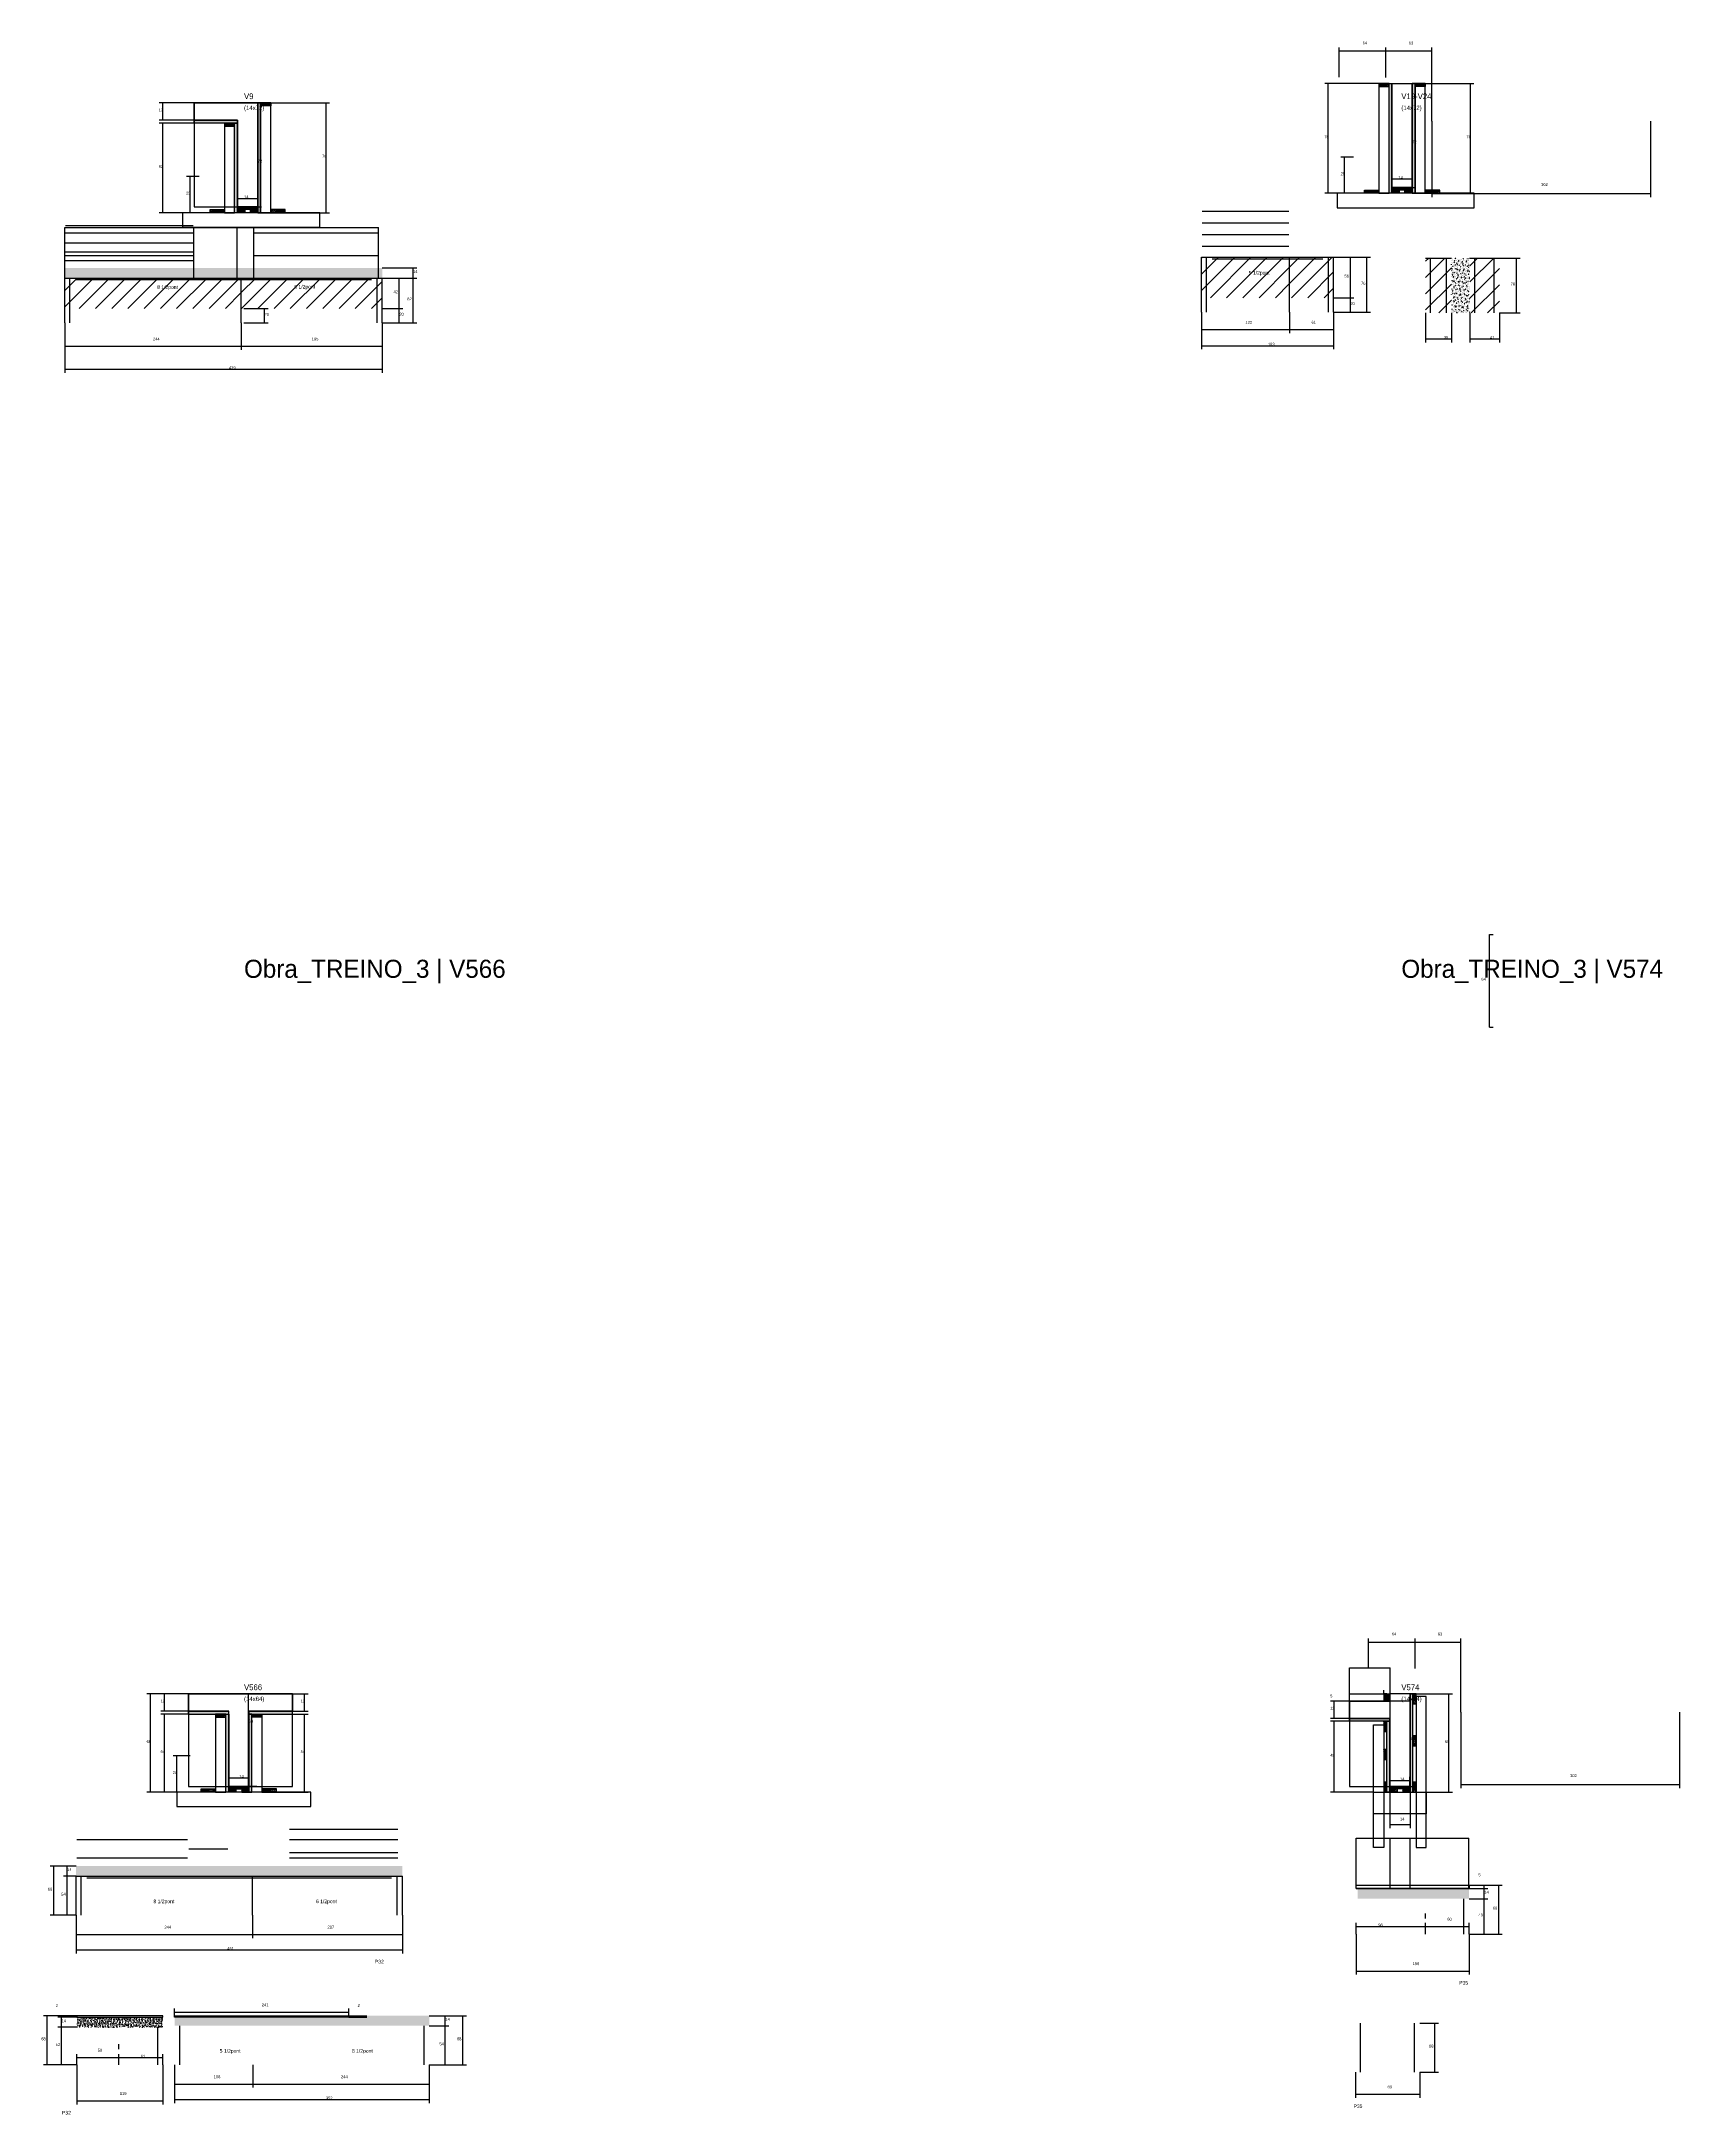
# Model space of a CAD drawing. Header units: metres. Extents: x -2848 to 22762, y -49062 to 1016.
# Drawn here: x 9320 to 11585, y -40182 to -37315 of the extents above; entities that cross this region are included whole.
import ezdxf

# ---------------------------------------------------------------- set-up
doc = ezdxf.new("R2010")
doc.units = ezdxf.units.M
for name, color, linetype in [('CONCRETO', 251, 'Continuous'), ('COTA', 4, 'Continuous'), ('Cota Seção (2x)', 4, 'Continuous'), ('Hachura', 253, 'Continuous'), ('LABEL_ID', 3, 'Continuous'), ('Madeira', 126, 'Continuous'), ('NOMENCLATURA', 7, 'Continuous'), ('Painéis', 200, 'Continuous'), ('SARR_2.2x7', 40, 'Continuous'), ('SARR_3.5x7', 81, 'Continuous'), ('Texto Seção', 7, 'Continuous')]:
    doc.layers.add(name, color=color, linetype=linetype)

msp = doc.modelspace()

# ---------------------------------------------------------------- hatches: boundary and pattern name
at = {"layer": 'COTA'}
h = msp.add_hatch(dxfattribs=at)
h.set_pattern_fill('AR-CONC', scale=0.03)
h.paths.add_polyline_path([(9791.1, -37642.4), (9791.1, -37628.4), (9352.1, -37628.4), (9352.1, -37642.4)])
h = msp.add_hatch(dxfattribs=at)
h.set_pattern_fill('AR-CONC', scale=0.03)
h.paths.add_polyline_path([(11294.6, -37614.7), (11269.3, -37614.7), (11269.3, -37690.7), (11294.6, -37690.7)])
h = msp.add_hatch(dxfattribs=at)
h.set_pattern_fill('AR-CONC', scale=0.03)
h.paths.add_polyline_path([(9818.9, -39852.2), (9818.9, -39838.2), (9818.9, -39838.2), (9529.9, -39838.2), (9529.9, -39838.2), (9367.9, -39838.2), (9367.9, -39838.2), (9367.9, -39852.2), (9367.9, -39852.2), (9818.9, -39852.2)])
h = msp.add_hatch(dxfattribs=at)
h.set_pattern_fill('AR-CONC', scale=0.03)
h.paths.add_polyline_path([(11139.6, -39883.4), (11139.6, -39869.4), (11139.6, -39869.4), (11293.6, -39869.4), (11293.6, -39869.4), (11293.6, -39883.4), (11293.6, -39883.4), (11139.6, -39883.4)])
h = msp.add_hatch(dxfattribs=at)
h.set_pattern_fill('AR-CONC', scale=0.03)
h.paths.add_polyline_path([(9745.1, -40047.1), (9745.1, -40045.1), (9745.1, -40045.1), (9856.1, -40045.1), (9856.1, -40045.1), (9856.1, -40059.1), (9856.1, -40059.1), (9504.1, -40059.1), (9504.1, -40059.1), (9504.1, -40047.1), (9504.1, -40047.1), (9745.1, -40047.1)])
h = msp.add_hatch(dxfattribs=at)
h.set_pattern_fill('AR-CONC', scale=0.03)
h.paths.add_polyline_path([(9368.8, -40061.1), (9368.8, -40047.1), (9368.8, -40047.1), (9487.8, -40047.1), (9487.8, -40047.1), (9487.8, -40061.1), (9487.8, -40061.1), (9368.8, -40061.1)])
at = {"layer": 'Hachura'}
h = msp.add_hatch(dxfattribs=at)
h.set_pattern_fill('ANSI31', scale=0.5)
h.paths.add_polyline_path([(11169, -37373.2), (11169, -37377.6), (11169, -37377.6), (11183, -37377.6), (11183, -37377.6), (11183, -37373.2), (11183, -37373.2), (11169, -37373.2)])
h = msp.add_hatch(color=8, dxfattribs=at)
h.dxf.hatch_style = 1
h.paths.add_polyline_path([(11183, -37373.2), (11187, -37373.2), (11187, -37373.2), (11187, -37525.2), (11187, -37525.2), (11183, -37525.2), (11183, -37525.2), (11183, -37373.2)])
h = msp.add_hatch(color=8, dxfattribs=at)
h.dxf.hatch_style = 1
h.paths.add_polyline_path([(11219, -37373.2), (11215, -37373.2), (11215, -37373.2), (11215, -37525.2), (11215, -37525.2), (11219, -37525.2), (11219, -37525.2), (11219, -37373.2)])
h = msp.add_hatch(dxfattribs=at)
h.set_pattern_fill('ANSI31', scale=0.5)
h.paths.add_polyline_path([(11233, -37373.2), (11233, -37377.6), (11233, -37377.6), (11219, -37377.6), (11219, -37377.6), (11219, -37373.2), (11219, -37373.2), (11233, -37373.2)])
h = msp.add_hatch(color=8, dxfattribs=at)
h.dxf.hatch_style = 1
h.paths.add_polyline_path([(9623, -37400), (9619, -37400), (9619, -37400), (9619, -37552), (9619, -37552), (9623, -37552), (9623, -37552), (9623, -37400)])
h = msp.add_hatch(dxfattribs=at)
h.set_pattern_fill('ANSI31', scale=0.5)
h.paths.add_polyline_path([(9637, -37400), (9637, -37404.4), (9637, -37404.4), (9623, -37404.4), (9623, -37404.4), (9623, -37400), (9623, -37400), (9637, -37400)])
h = msp.add_hatch(color=8, dxfattribs=at)
h.dxf.hatch_style = 1
h.paths.add_polyline_path([(9531, -37428), (9531, -37424), (9531, -37424), (9591, -37424), (9591, -37424), (9591, -37428), (9591, -37428), (9531, -37428)])
h = msp.add_hatch(dxfattribs=at)
h.set_pattern_fill('ANSI31', scale=0.5)
h.paths.add_polyline_path([(9573, -37428), (9573, -37432.4), (9573, -37432.4), (9587, -37432.4), (9587, -37432.4), (9587, -37428), (9587, -37428), (9573, -37428)])
h = msp.add_hatch(color=8, dxfattribs=at)
h.dxf.hatch_style = 1
h.paths.add_polyline_path([(9587, -37428), (9591, -37428), (9591, -37428), (9591, -37552), (9591, -37552), (9587, -37552), (9587, -37552), (9587, -37428)])
h = msp.add_hatch(dxfattribs=at)
h.set_pattern_fill('ANSI31', scale=0.5)
h.paths.add_polyline_path([(11149, -37525.2), (11149, -37520.8), (11149, -37520.8), (11169, -37520.8), (11169, -37520.8), (11169, -37525.2), (11169, -37525.2), (11149, -37525.2)])
h = msp.add_hatch(color=8, dxfattribs=at)
h.dxf.hatch_style = 1
h.paths.add_polyline_path([(11187, -37520.8), (11187, -37517.2), (11187, -37517.2), (11215, -37517.2), (11215, -37517.2), (11215, -37520.8), (11215, -37520.8), (11187, -37520.8)])
h = msp.add_hatch(dxfattribs=at)
h.set_pattern_fill('ANSI31', scale=0.5)
h.paths.add_polyline_path([(11187, -37525.2), (11187, -37520.8), (11187, -37520.8), (11197, -37520.8), (11197, -37520.8), (11197, -37525.2), (11197, -37525.2), (11187, -37525.2)])
h = msp.add_hatch(dxfattribs=at)
h.set_pattern_fill('ANSI31', scale=0.5)
h.paths.add_polyline_path([(11205, -37525.2), (11205, -37520.8), (11205, -37520.8), (11215, -37520.8), (11215, -37520.8), (11215, -37525.2), (11215, -37525.2), (11205, -37525.2)])
h = msp.add_hatch(dxfattribs=at)
h.set_pattern_fill('ANSI31', scale=0.5)
h.paths.add_polyline_path([(11253, -37525.2), (11253, -37520.8), (11253, -37520.8), (11233, -37520.8), (11233, -37520.8), (11233, -37525.2), (11233, -37525.2), (11253, -37525.2)])
h = msp.add_hatch(dxfattribs=at)
h.set_pattern_fill('ANSI31', scale=0.5)
h.paths.add_polyline_path([(9553, -37552), (9553, -37547.6), (9553, -37547.6), (9573, -37547.6), (9573, -37547.6), (9573, -37552), (9573, -37552), (9553, -37552)])
h = msp.add_hatch(color=8, dxfattribs=at)
h.dxf.hatch_style = 1
h.paths.add_polyline_path([(9591, -37547.6), (9591, -37544), (9591, -37544), (9619, -37544), (9619, -37544), (9619, -37547.6), (9619, -37547.6), (9591, -37547.6)])
h = msp.add_hatch(dxfattribs=at)
h.set_pattern_fill('ANSI31', scale=0.5)
h.paths.add_polyline_path([(9591, -37552), (9591, -37547.6), (9591, -37547.6), (9601, -37547.6), (9601, -37547.6), (9601, -37552), (9601, -37552), (9591, -37552)])
h = msp.add_hatch(dxfattribs=at)
h.set_pattern_fill('ANSI31', scale=0.5)
h.paths.add_polyline_path([(9609, -37552), (9609, -37547.6), (9609, -37547.6), (9619, -37547.6), (9619, -37547.6), (9619, -37552), (9619, -37552), (9609, -37552)])
h = msp.add_hatch(dxfattribs=at)
h.set_pattern_fill('ANSI31', scale=0.5)
h.paths.add_polyline_path([(9657, -37552), (9657, -37547.6), (9657, -37547.6), (9637, -37547.6), (9637, -37547.6), (9637, -37552), (9637, -37552), (9657, -37552)])
h = msp.add_hatch(dxfattribs=at)
h.set_pattern_fill('ANSI31', scale=5)
h.paths.add_polyline_path([(10923.5, -37669.6), (11045.5, -37669.6), (11045.5, -37613.6), (10923.5, -37613.6)])
h = msp.add_hatch(dxfattribs=at)
h.set_pattern_fill('ANSI31', scale=5)
h.paths.add_polyline_path([(11045.5, -37669.6), (11106.4, -37669.6), (11106.4, -37613.6), (11045.5, -37613.6)])
h = msp.add_hatch(dxfattribs=at)
h.set_pattern_fill('ANSI31', scale=5)
h.paths.add_polyline_path([(11269.3, -37614.7), (11233.4, -37614.7), (11233.4, -37690.7), (11269.3, -37690.7)])
h = msp.add_hatch(dxfattribs=at)
h.set_pattern_fill('ANSI31', scale=5)
h.paths.add_polyline_path([(11335.5, -37614.7), (11294.6, -37614.7), (11294.6, -37690.7), (11335.5, -37690.7)])
h = msp.add_hatch(dxfattribs=at)
h.set_pattern_fill('ANSI31', scale=5)
h.paths.add_polyline_path([(9596.1, -37684.4), (9596.1, -37642.4), (9352.1, -37642.4), (9352.1, -37684.4)])
h = msp.add_hatch(dxfattribs=at)
h.set_pattern_fill('ANSI31', scale=5)
h.paths.add_polyline_path([(9791.1, -37684.4), (9791.1, -37642.4), (9596.1, -37642.4), (9596.1, -37684.4)])
h = msp.add_hatch(dxfattribs=at)
h.set_pattern_fill('ANSI31', scale=0.5)
h.paths.add_polyline_path([(11180, -39600), (11175.6, -39600), (11175.6, -39600), (11175.6, -39610), (11175.6, -39610), (11180, -39610), (11180, -39610), (11180, -39600)])
h = msp.add_hatch(color=8, dxfattribs=at)
h.dxf.hatch_style = 1
h.paths.add_polyline_path([(11180, -39610), (11184, -39610), (11184, -39610), (11184, -39600), (11184, -39600), (11180, -39600), (11180, -39600), (11180, -39610)])
h = msp.add_hatch(color=8, dxfattribs=at)
h.dxf.hatch_style = 1
h.paths.add_polyline_path([(11216, -39600), (11212, -39600), (11212, -39600), (11212, -39736), (11212, -39736), (11216, -39736), (11216, -39736), (11216, -39600)])
h = msp.add_hatch(dxfattribs=at)
h.set_pattern_fill('ANSI31', scale=0.5)
h.paths.add_polyline_path([(11220.4, -39600), (11216, -39600), (11216, -39600), (11216, -39614), (11216, -39614), (11220.4, -39614), (11220.4, -39614), (11220.4, -39600)])
h = msp.add_hatch(color=8, dxfattribs=at)
h.dxf.hatch_style = 1
h.paths.add_polyline_path([(9578.8, -39628), (9578.8, -39624), (9578.8, -39624), (9523.2, -39624), (9523.2, -39624), (9523.2, -39628), (9523.2, -39628), (9578.8, -39628)])
h = msp.add_hatch(dxfattribs=at)
h.set_pattern_fill('ANSI31', scale=0.5)
h.paths.add_polyline_path([(9574.8, -39632.4), (9574.8, -39628), (9574.8, -39628), (9560.8, -39628), (9560.8, -39628), (9560.8, -39632.4), (9560.8, -39632.4), (9574.8, -39632.4)])
h = msp.add_hatch(color=8, dxfattribs=at)
h.dxf.hatch_style = 1
h.paths.add_polyline_path([(9578.8, -39628), (9574.8, -39628), (9574.8, -39628), (9574.8, -39736), (9574.8, -39736), (9578.8, -39736), (9578.8, -39736), (9578.8, -39628)])
h = msp.add_hatch(color=8, dxfattribs=at)
h.dxf.hatch_style = 1
h.paths.add_polyline_path([(9666.8, -39628), (9666.8, -39624), (9666.8, -39624), (9606.8, -39624), (9606.8, -39624), (9606.8, -39628), (9606.8, -39628), (9666.8, -39628)])
h = msp.add_hatch(color=8, dxfattribs=at)
h.dxf.hatch_style = 1
h.paths.add_polyline_path([(9610.8, -39628), (9606.8, -39628), (9606.8, -39628), (9606.8, -39736), (9606.8, -39736), (9610.8, -39736), (9610.8, -39736), (9610.8, -39628)])
h = msp.add_hatch(dxfattribs=at)
h.set_pattern_fill('ANSI31', scale=0.5)
h.paths.add_polyline_path([(9610.8, -39632.4), (9610.8, -39628), (9610.8, -39628), (9624.8, -39628), (9624.8, -39628), (9624.8, -39632.4), (9624.8, -39632.4), (9610.8, -39632.4)])
h = msp.add_hatch(color=8, dxfattribs=at)
h.dxf.hatch_style = 1
h.paths.add_polyline_path([(11128.4, -39638), (11128.4, -39634), (11128.4, -39634), (11184, -39634), (11184, -39634), (11184, -39638), (11184, -39638), (11128.4, -39638)])
h = msp.add_hatch(dxfattribs=at)
h.set_pattern_fill('ANSI31', scale=0.5)
h.paths.add_polyline_path([(11180, -39638), (11175.6, -39638), (11175.6, -39638), (11175.6, -39652), (11175.6, -39652), (11180, -39652), (11180, -39652), (11180, -39638)])
h = msp.add_hatch(color=8, dxfattribs=at)
h.dxf.hatch_style = 1
h.paths.add_polyline_path([(11180, -39638), (11184, -39638), (11184, -39638), (11184, -39736), (11184, -39736), (11180, -39736), (11180, -39736), (11180, -39638)])
h = msp.add_hatch(dxfattribs=at)
h.set_pattern_fill('ANSI31', scale=0.5)
h.paths.add_polyline_path([(11220.4, -39658), (11216, -39658), (11216, -39658), (11216, -39672), (11216, -39672), (11220.4, -39672), (11220.4, -39672), (11220.4, -39658)])
h = msp.add_hatch(dxfattribs=at)
h.set_pattern_fill('ANSI31', scale=0.5)
h.paths.add_polyline_path([(11180, -39677), (11175.6, -39677), (11175.6, -39677), (11175.6, -39691), (11175.6, -39691), (11180, -39691), (11180, -39691), (11180, -39677)])
h = msp.add_hatch(color=8, dxfattribs=at)
h.dxf.hatch_style = 1
h.paths.add_polyline_path([(9606.8, -39731.6), (9606.8, -39728), (9606.8, -39728), (9578.8, -39728), (9578.8, -39728), (9578.8, -39731.6), (9578.8, -39731.6), (9606.8, -39731.6)])
h = msp.add_hatch(dxfattribs=at)
h.set_pattern_fill('ANSI31', scale=0.5)
h.paths.add_polyline_path([(11180, -39722), (11175.6, -39722), (11175.6, -39722), (11175.6, -39736), (11175.6, -39736), (11180, -39736), (11180, -39736), (11180, -39722)])
h = msp.add_hatch(color=8, dxfattribs=at)
h.dxf.hatch_style = 1
h.paths.add_polyline_path([(11184, -39731.6), (11184, -39728), (11184, -39728), (11212, -39728), (11212, -39728), (11212, -39731.6), (11212, -39731.6), (11184, -39731.6)])
h = msp.add_hatch(dxfattribs=at)
h.set_pattern_fill('ANSI31', scale=0.5)
h.paths.add_polyline_path([(11220.4, -39722), (11216, -39722), (11216, -39722), (11216, -39736), (11216, -39736), (11220.4, -39736), (11220.4, -39736), (11220.4, -39722)])
h = msp.add_hatch(dxfattribs=at)
h.set_pattern_fill('ANSI31', scale=0.5)
h.paths.add_polyline_path([(9540.8, -39736), (9540.8, -39731.6), (9540.8, -39731.6), (9560.8, -39731.6), (9560.8, -39731.6), (9560.8, -39736), (9560.8, -39736), (9540.8, -39736)])
h = msp.add_hatch(dxfattribs=at)
h.set_pattern_fill('ANSI31', scale=0.5)
h.paths.add_polyline_path([(9578.8, -39736), (9578.8, -39731.6), (9578.8, -39731.6), (9588.8, -39731.6), (9588.8, -39731.6), (9588.8, -39736), (9588.8, -39736), (9578.8, -39736)])
h = msp.add_hatch(dxfattribs=at)
h.set_pattern_fill('ANSI31', scale=0.5)
h.paths.add_polyline_path([(9606.8, -39736), (9606.8, -39731.6), (9606.8, -39731.6), (9596.8, -39731.6), (9596.8, -39731.6), (9596.8, -39736), (9596.8, -39736), (9606.8, -39736)])
h = msp.add_hatch(dxfattribs=at)
h.set_pattern_fill('ANSI31', scale=0.5)
h.paths.add_polyline_path([(9644.8, -39736), (9644.8, -39731.6), (9644.8, -39731.6), (9624.8, -39731.6), (9624.8, -39731.6), (9624.8, -39736), (9624.8, -39736), (9644.8, -39736)])
h = msp.add_hatch(dxfattribs=at)
h.set_pattern_fill('ANSI31', scale=0.5)
h.paths.add_polyline_path([(11184, -39736), (11184, -39731.6), (11184, -39731.6), (11194, -39731.6), (11194, -39731.6), (11194, -39736), (11194, -39736), (11184, -39736)])
h = msp.add_hatch(dxfattribs=at)
h.set_pattern_fill('ANSI31', scale=0.5)
h.paths.add_polyline_path([(11212, -39736), (11212, -39731.6), (11212, -39731.6), (11202, -39731.6), (11202, -39731.6), (11202, -39736), (11202, -39736), (11212, -39736)])

# ---------------------------------------------------------------- linework, layer by layer
at = {"layer": 'CONCRETO'}
for points in [[(11215, -37397.2), (11215, -37379.2), (11215, -37517.2), (11187, -37517.2), (11187, -37397.2), (11187, -37397.2), (11187, -37373.2), (11215, -37373.2), (11215, -37376.2), (11215, -37400.2)], [(9619, -37424), (9619, -37406), (9619, -37544), (9591, -37544), (9591, -37424), (9531, -37424), (9531, -37400), (9619, -37400), (9619, -37403), (9619, -37427)], [(9531, -37544), (9619, -37544), (9619, -37400), (9531, -37400)], [(9523.2, -39624), (9523.2, -39600), (9666.8, -39600), (9666.8, -39624), (9606.8, -39624), (9606.8, -39728), (9578.8, -39728), (9578.8, -39624)], [(9523.2, -39728), (9666.8, -39728), (9666.8, -39600), (9523.2, -39600)], [(11128.4, -39728), (11212, -39728), (11212, -39610), (11128.4, -39610)], [(11184, -39728), (11216, -39728), (11216, -39600), (11184, -39600)]]:
    msp.add_lwpolyline(points, close=True, dxfattribs=at)
for points in [[(11212, -39624), (11212, -39624), (11212, -39656), (11212, -39656), (11212, -39728), (11184, -39728), (11184, -39634), (11128.4, -39634), (11128.4, -39610), (11184, -39610)], [(11184, -39634), (11184, -39636), (11184, -39636), (11184, -39728), (11212, -39728), (11212, -39600), (11216, -39600), (11216, -39600), (11184, -39600), (11184, -39610)]]:
    msp.add_lwpolyline(points, dxfattribs=at)
at = {"layer": 'COTA'}
for p, q in [((11114.2, -37364.8), (11114.2, -37323.4)), ((11114.2, -37328.4), (11178.7, -37328.4)), ((11178.7, -37365.2), (11178.7, -37323.4)), ((11178.7, -37365.2), (11178.7, -37323.4)), ((11178.7, -37328.4), (11242, -37328.4)), ((11242, -37425.6), (11242, -37323.4)), ((11169, -37373.2), (11094, -37373.2)), ((11099, -37525.2), (11099, -37373.2)), ((11233, -37373.2), (11300.4, -37373.2)), ((11295.4, -37525.2), (11295.4, -37373.2)), ((9531, -37400), (9482.6, -37400)), ((9487.6, -37424), (9487.6, -37400)), ((9637, -37400), (9718.4, -37400)), ((9713.4, -37552), (9713.4, -37400)), ((9531, -37424), (9482.6, -37424)), ((9531, -37428), (9482.6, -37428)), ((9487.6, -37552), (9487.6, -37428)), ((11242, -37425.6), (11242, -37530.5)), ((11544.4, -37425.6), (11544.4, -37530.5)), ((11134, -37475.2), (11116.5, -37475.2)), ((11121.5, -37525.2), (11121.5, -37475.2)), ((9538, -37502), (9520.5, -37502)), ((9525.5, -37552), (9525.5, -37502)), ((11149, -37525.2), (11094, -37525.2)), ((11134, -37525.2), (11116.5, -37525.2)), ((11242, -37525.5), (11544.4, -37525.5)), ((11253, -37525.2), (11300.4, -37525.2)), ((9553, -37552), (9482.6, -37552)), ((9538, -37552), (9520.5, -37552)), ((9657, -37552), (9718.4, -37552)), ((9791.1, -37628.4), (9838.7, -37628.4)), ((9833.7, -37642.4), (9833.7, -37628.4)), ((11106.4, -37613.6), (11134.5, -37613.6)), ((11106.5, -37613.6), (11157.3, -37613.6)), ((11129.5, -37669.6), (11129.5, -37613.6)), ((11152.3, -37689.6), (11152.3, -37613.6)), ((11335.5, -37614.7), (11364.2, -37614.7)), ((11359.2, -37690.7), (11359.2, -37614.7)), ((9791.1, -37642.4), (9819.7, -37642.4)), ((9791.1, -37642.4), (9838.7, -37642.4)), ((9791.1, -37642.4), (9838.7, -37642.4)), ((9814.7, -37684.4), (9814.7, -37642.4)), ((9833.7, -37704.4), (9833.7, -37642.4)), ((9599.6, -37684.4), (9633.3, -37684.4)), ((9628.3, -37704.4), (9628.3, -37684.4)), ((9791.1, -37684.4), (9819.7, -37684.4)), ((9791.1, -37684.4), (9819.7, -37684.4)), ((9814.7, -37704.4), (9814.7, -37684.4)), ((10923.5, -37689.6), (10923.5, -37718.6)), ((10923.5, -37689.6), (10923.5, -37740.9)), ((11045.4, -37689.6), (11045.4, -37718.6)), ((11045.5, -37689.6), (11045.5, -37718.6)), ((11106.4, -37669.6), (11134.5, -37669.6)), ((11106.4, -37669.6), (11134.5, -37669.6)), ((11106.4, -37689.6), (11106.4, -37718.6)), ((11106.4, -37689.6), (11106.4, -37740.9)), ((11106.4, -37689.6), (11157.3, -37689.6)), ((11106.4, -37689.6), (11134.5, -37689.6)), ((11129.5, -37689.6), (11129.5, -37669.6)), ((11233.4, -37690.7), (11233.4, -37731.5)), ((11269.3, -37690.7), (11269.3, -37731.5)), ((11294.6, -37690.7), (11294.6, -37731.5)), ((11335.5, -37690.7), (11335.5, -37731.5)), ((11335.5, -37690.7), (11364.2, -37690.7)), ((9352.1, -37704.4), (9352.1, -37773.5)), ((9352.1, -37704.4), (9352.1, -37741.7)), ((9596.1, -37704.4), (9596.1, -37741.7)), ((9596.1, -37704.4), (9596.1, -37741.7)), ((9599.6, -37704.4), (9633.3, -37704.4)), ((9791.1, -37704.4), (9791.1, -37773.5)), ((9791.1, -37704.4), (9791.1, -37741.7)), ((9791.1, -37704.4), (9819.7, -37704.4)), ((9791.1, -37704.4), (9838.7, -37704.4)), ((10923.5, -37713.6), (11045.5, -37713.6)), ((11045.4, -37713.6), (11106.4, -37713.6)), ((9352.1, -37736.7), (9596.1, -37736.7)), ((9596.1, -37736.7), (9791.1, -37736.7)), ((10923.5, -37735.9), (11106.4, -37735.9)), ((11233.4, -37726.5), (11269.3, -37726.5)), ((11294.6, -37726.5), (11335.5, -37726.5)), ((9352.1, -37768.5), (9791.1, -37768.5)), ((11154.4, -39564.8), (11154.4, -39523.4)), ((11154.4, -39528.4), (11218.9, -39528.4)), ((11218.9, -39565.2), (11218.9, -39523.4)), ((11218.9, -39565.2), (11218.9, -39523.4)), ((11218.9, -39528.4), (11282.2, -39528.4)), ((11282.2, -39625.6), (11282.2, -39523.4)), ((9523.2, -39600), (9465.8, -39600)), ((9470.8, -39736), (9470.8, -39600)), ((9523.2, -39600), (9485.1, -39600)), ((9490.1, -39624), (9490.1, -39600)), ((9666.8, -39600), (9688.7, -39600)), ((9683.7, -39624), (9683.7, -39600)), ((11128.4, -39610), (11102.1, -39610)), ((11107.1, -39634), (11107.1, -39610)), ((11128.4, -39610), (11128.4, -39595)), ((11128.4, -39600), (11175.6, -39600)), ((11175.6, -39600), (11175.6, -39595)), ((11220.4, -39600), (11270.7, -39600)), ((11265.7, -39736), (11265.7, -39600)), ((9523.2, -39624), (9485.1, -39624)), ((9523.2, -39628), (9485.1, -39628)), ((9490.1, -39736), (9490.1, -39628)), ((9666.8, -39624), (9688.7, -39624)), ((9666.8, -39628), (9688.7, -39628)), ((9683.7, -39736), (9683.7, -39628)), ((11128.4, -39634), (11102.1, -39634)), ((11166, -39638), (11102.1, -39638)), ((11107.1, -39736), (11107.1, -39638)), ((11282.2, -39625.6), (11282.2, -39730.5)), ((11584.6, -39625.6), (11584.6, -39730.5)), ((9525.5, -39686), (9501.9, -39686)), ((9506.9, -39736), (9506.9, -39686)), ((11282.2, -39725.5), (11584.6, -39725.5)), ((9545.2, -39736), (9465.8, -39736)), ((9545.2, -39736), (9485.1, -39736)), ((9525.5, -39736), (9501.9, -39736)), ((9640.4, -39736), (9688.7, -39736)), ((11161.6, -39736), (11102.1, -39736)), ((11184, -39736), (11184, -39785.7)), ((11212, -39736), (11212, -39785.7)), ((11234.4, -39736), (11270.7, -39736)), ((11184, -39780.7), (11212, -39780.7)), ((9367.9, -39838.2), (9331.9, -39838.2)), ((9336.9, -39906.2), (9336.9, -39838.2)), ((9367.9, -39838.2), (9350.4, -39838.2)), ((9355.4, -39852.2), (9355.4, -39838.2)), ((9367.9, -39852.2), (9350.4, -39852.2)), ((9367.9, -39852.2), (9350.4, -39852.2)), ((9355.4, -39906.2), (9355.4, -39852.2)), ((11293.6, -39864.4), (11339.6, -39864.4)), ((11293.6, -39864.4), (11319.7, -39864.4)), ((11293.6, -39869.4), (11319.7, -39869.4)), ((11293.6, -39869.4), (11319.7, -39869.4)), ((11314.7, -39869.4), (11314.7, -39864.4)), ((11314.7, -39883.4), (11314.7, -39869.4)), ((11334.6, -39932.4), (11334.6, -39864.4)), ((11293.6, -39883.4), (11319.7, -39883.4)), ((11293.6, -39883.4), (11319.7, -39883.4)), ((11314.7, -39932.4), (11314.7, -39883.4)), ((9367.9, -39906.2), (9331.9, -39906.2)), ((9367.9, -39906.2), (9350.4, -39906.2)), ((9367.9, -39906.2), (9367.9, -39959.2)), ((9367.9, -39906.2), (9367.9, -39937.7)), ((9611.9, -39906.2), (9611.9, -39937.7)), ((9611.9, -39906.2), (9611.9, -39937.7)), ((9818.9, -39906.2), (9818.9, -39959.2)), ((9818.9, -39906.2), (9818.9, -39937.7)), ((11137.6, -39932.4), (11137.6, -39916.8)), ((11137.6, -39921.8), (11233.6, -39921.8)), ((11233.6, -39932.4), (11233.6, -39916.8)), ((11233.6, -39932.4), (11233.6, -39916.8)), ((11233.6, -39921.8), (11293.6, -39921.8)), ((11293.6, -39932.4), (11293.6, -39916.8)), ((9367.9, -39932.7), (9611.9, -39932.7)), ((9367.9, -39954.2), (9818.9, -39954.2)), ((9611.9, -39932.7), (9818.9, -39932.7)), ((11137.6, -39932.4), (11137.6, -39988.3)), ((11293.6, -39932.4), (11293.6, -39988.3)), ((11293.6, -39932.4), (11319.7, -39932.4)), ((11293.6, -39932.4), (11339.6, -39932.4)), ((11137.6, -39983.3), (11293.6, -39983.3)), ((9368.8, -40045.1), (9322.8, -40045.1)), ((9327.8, -40113.1), (9327.8, -40045.1)), ((9368.8, -40045.1), (9342.7, -40045.1)), ((9347.7, -40047.1), (9347.7, -40045.1)), ((9504.1, -40045.1), (9504.1, -40035.2)), ((9504.1, -40040.2), (9745.1, -40040.2)), ((9745.1, -40045.1), (9745.1, -40035.2)), ((9745.1, -40045.1), (9770, -40045.1)), ((9765, -40047.1), (9765, -40045.1)), ((9856.1, -40045.1), (9907.6, -40045.1)), ((9856.1, -40045.1), (9883.3, -40045.1)), ((9878.3, -40059.1), (9878.3, -40045.1)), ((9902.6, -40113.1), (9902.6, -40045.1)), ((9368.8, -40047.1), (9342.7, -40047.1)), ((9368.8, -40047.1), (9342.7, -40047.1)), ((9368.8, -40061.1), (9342.7, -40061.1)), ((9368.8, -40061.1), (9342.7, -40061.1)), ((9347.7, -40061.1), (9347.7, -40047.1)), ((9347.7, -40113.1), (9347.7, -40061.1)), ((9745.1, -40047.1), (9770, -40047.1)), ((9856.1, -40059.1), (9883.3, -40059.1)), ((9856.1, -40059.1), (9883.3, -40059.1)), ((9878.3, -40113.1), (9878.3, -40059.1)), ((11225.4, -40055.2), (11251.4, -40055.2)), ((11246.4, -40123.2), (11246.4, -40055.2)), ((9368.8, -40113.1), (9368.8, -40098.1)), ((9426.8, -40113.1), (9426.8, -40098.1)), ((9426.8, -40113.1), (9426.8, -40098.1)), ((9487.8, -40113.1), (9487.8, -40098.1)), ((9368.8, -40113.1), (9322.8, -40113.1)), ((9368.8, -40113.1), (9342.7, -40113.1)), ((9368.8, -40103.1), (9426.8, -40103.1)), ((9368.8, -40113.1), (9368.8, -40167.9)), ((9426.8, -40103.1), (9487.8, -40103.1)), ((9487.8, -40113.1), (9487.8, -40167.9)), ((9504.1, -40113.1), (9504.1, -40166)), ((9504.1, -40113.1), (9504.1, -40144.6)), ((9612.1, -40113.1), (9612.1, -40144.6)), ((9612.1, -40113.1), (9612.1, -40144.6)), ((9856.1, -40113.1), (9883.3, -40113.1)), ((9856.1, -40113.1), (9907.6, -40113.1)), ((9856.1, -40113.1), (9856.1, -40166)), ((9856.1, -40113.1), (9856.1, -40144.6)), ((11136.4, -40123.2), (11136.4, -40158.8)), ((11225.4, -40123.2), (11225.4, -40158.8)), ((11225.4, -40123.2), (11251.4, -40123.2)), ((9504.1, -40139.6), (9612.1, -40139.6)), ((9612.1, -40139.6), (9856.1, -40139.6)), ((11136.4, -40153.8), (11225.4, -40153.8)), ((9368.8, -40162.9), (9487.8, -40162.9)), ((9504.1, -40161), (9856.1, -40161))]:
    msp.add_line(p, q, dxfattribs=at)
at = {"layer": 'Cota Seção (2x)'}
for p, q in [((11187, -37373.2), (11220, -37373.2)), ((11215, -37517.2), (11215, -37373.2)), ((9591, -37400), (9624, -37400)), ((9619, -37544), (9619, -37400)), ((11187, -37517.2), (11187, -37500.4)), ((11187, -37505.4), (11215, -37505.4)), ((11187, -37517.2), (11220, -37517.2)), ((11215, -37517.2), (11215, -37500.4)), ((9591, -37544), (9591, -37527.2)), ((9591, -37532.2), (9619, -37532.2)), ((9591, -37544), (9624, -37544)), ((9619, -37544), (9619, -37527.2)), ((11322.1, -38678), (11322.1, -38550)), ((11322.1, -38550), (11327.1, -38550)), ((11322.1, -38678), (11327.1, -38678)), ((9617.8, -39600), (9601.3, -39600)), ((9606.3, -39728), (9606.3, -39600)), ((11212, -39728), (11212, -39600)), ((11212, -39600), (11217, -39600)), ((9578.8, -39736), (9578.8, -39711.3)), ((9578.8, -39716.3), (9606.8, -39716.3)), ((9617.8, -39728), (9601.3, -39728)), ((9606.8, -39736), (9606.8, -39711.3)), ((11184, -39736), (11184, -39715)), ((11184, -39720), (11211.9, -39720)), ((11211.9, -39736), (11211.9, -39715)), ((11212, -39728), (11217, -39728))]:
    msp.add_line(p, q, dxfattribs=at)
at = {"layer": 'Madeira'}
for points in [[(11169, -37373.2), (11169, -37377.6), (11183, -37377.6), (11183, -37373.2)], [(11169, -37525.2), (11183, -37525.2), (11183, -37373.2), (11169, -37373.2)], [(11233, -37373.2), (11233, -37377.6), (11219, -37377.6), (11219, -37373.2)], [(11233, -37373.2), (11219, -37373.2), (11219, -37525.2), (11233, -37525.2)], [(9637, -37400), (9637, -37404.4), (9623, -37404.4), (9623, -37400)], [(9637, -37400), (9623, -37400), (9623, -37552), (9637, -37552)], [(9573, -37428), (9573, -37432.4), (9587, -37432.4), (9587, -37428)], [(9573, -37552), (9587, -37552), (9587, -37428), (9573, -37428)], [(11149, -37525.2), (11149, -37520.8), (11169, -37520.8), (11169, -37525.2)], [(11187, -37525.2), (11187, -37520.8), (11197, -37520.8), (11197, -37525.2)], [(11205, -37525.2), (11205, -37520.8), (11215, -37520.8), (11215, -37525.2)], [(11253, -37525.2), (11253, -37520.8), (11233, -37520.8), (11233, -37525.2)], [(9553, -37552), (9553, -37547.6), (9573, -37547.6), (9573, -37552)], [(9591, -37552), (9591, -37547.6), (9601, -37547.6), (9601, -37552)], [(9609, -37552), (9609, -37547.6), (9619, -37547.6), (9619, -37552)], [(9657, -37552), (9657, -37547.6), (9637, -37547.6), (9637, -37552)], [(11111.2, -37545.2), (11300.7, -37545.2), (11300.7, -37525.2), (11111.2, -37525.2)], [(9515.1, -37572), (9704.7, -37572), (9704.7, -37552), (9515.1, -37552)], [(11180, -39600), (11175.6, -39600), (11175.6, -39610), (11180, -39610)], [(11220.4, -39600), (11216, -39600), (11216, -39614), (11220.4, -39614)], [(9574.8, -39632.4), (9574.8, -39628), (9560.8, -39628), (9560.8, -39632.4)], [(9574.8, -39628), (9560.8, -39628), (9560.8, -39736), (9574.8, -39736)], [(9610.8, -39632.4), (9610.8, -39628), (9624.8, -39628), (9624.8, -39632.4)], [(9610.8, -39628), (9624.8, -39628), (9624.8, -39736), (9610.8, -39736)], [(11180, -39638), (11175.6, -39638), (11175.6, -39652), (11180, -39652)], [(11220.4, -39658), (11216, -39658), (11216, -39672), (11220.4, -39672)], [(11180, -39677), (11175.6, -39677), (11175.6, -39691), (11180, -39691)], [(11180, -39722), (11175.6, -39722), (11175.6, -39736), (11180, -39736)], [(11220.4, -39722), (11216, -39722), (11216, -39736), (11220.4, -39736)], [(9507.3, -39756), (9692.5, -39756), (9692.5, -39736), (9507.3, -39736)], [(9540.8, -39736), (9540.8, -39731.6), (9560.8, -39731.6), (9560.8, -39736)], [(9578.8, -39736), (9578.8, -39731.6), (9588.8, -39731.6), (9588.8, -39736)], [(9606.8, -39736), (9606.8, -39731.6), (9596.8, -39731.6), (9596.8, -39736)], [(9644.8, -39736), (9644.8, -39731.6), (9624.8, -39731.6), (9624.8, -39736)], [(11184, -39736), (11184, -39731.6), (11194, -39731.6), (11194, -39736)], [(11212, -39736), (11212, -39731.6), (11202, -39731.6), (11202, -39736)]]:
    msp.add_lwpolyline(points, close=True, dxfattribs=at)
at = {"layer": 'Painéis'}
for p, q in [((9619, -37552), (9619, -37400)), ((9531, -37424), (9591, -37424)), ((9531, -37428), (9531, -37424)), ((9591, -37428), (9591, -37424)), ((9591, -37552), (9591, -37428)), ((11187, -37517.2), (11215, -37517.2)), ((9591, -37544), (9619, -37544)), ((9591, -37547.6), (9591, -37544)), ((9619, -37547.6), (9619, -37544)), ((9352.1, -37572.4), (9530.7, -37572.4)), ((9352.1, -37642.4), (9352.1, -37572.4)), ((9530.7, -37642.4), (9530.7, -37572.4)), ((9530.7, -37572.4), (9590.7, -37572.4)), ((9530.7, -37642.4), (9530.7, -37572.4)), ((9590.7, -37642.4), (9590.7, -37572.4)), ((9590.7, -37572.4), (9613.7, -37572.4)), ((9590.7, -37642.4), (9590.7, -37572.4)), ((9613.7, -37642.4), (9613.7, -37572.4)), ((9613.7, -37572.4), (9785.7, -37572.4)), ((9613.7, -37642.4), (9613.7, -37572.4)), ((9785.7, -37642.4), (9785.7, -37572.4)), ((10923.5, -37613.6), (11106.4, -37613.6)), ((10923.5, -37689.6), (10923.5, -37613.6)), ((11045.5, -37689.6), (11045.5, -37613.6)), ((11106.4, -37689.6), (11106.4, -37613.6)), ((11233.4, -37614.7), (11269.3, -37614.7)), ((11294.6, -37614.7), (11335.5, -37614.7)), ((9352.1, -37642.4), (9791.1, -37642.4)), ((9352.1, -37704.4), (9352.1, -37642.4)), ((9352.1, -37642.4), (9530.7, -37642.4)), ((9530.7, -37642.4), (9590.7, -37642.4)), ((9590.7, -37642.4), (9613.7, -37642.4)), ((9596.1, -37704.4), (9596.1, -37642.4)), ((9613.7, -37642.4), (9785.7, -37642.4)), ((9791.1, -37704.4), (9791.1, -37642.4)), ((11128.4, -39564), (11184.4, -39564)), ((11128.4, -39634), (11128.4, -39564)), ((11184.4, -39634), (11184.4, -39564)), ((11212, -39736), (11212, -39600)), ((9523.2, -39624), (9578.8, -39624)), ((9523.2, -39628), (9523.2, -39624)), ((9578.8, -39628), (9578.8, -39624)), ((9578.8, -39736), (9578.8, -39628)), ((9606.8, -39624), (9666.8, -39624)), ((9606.8, -39628), (9606.8, -39624)), ((9606.8, -39736), (9606.8, -39628)), ((9666.8, -39628), (9666.8, -39624)), ((11128.4, -39634), (11184, -39634)), ((11128.4, -39638), (11128.4, -39634)), ((11128.4, -39634), (11184.4, -39634)), ((11184, -39638), (11184, -39634)), ((11184, -39736), (11184, -39638)), ((11184, -39736), (11184, -39638)), ((9578.8, -39728), (9606.8, -39728)), ((9578.8, -39731.6), (9578.8, -39728)), ((9606.8, -39731.6), (9606.8, -39728)), ((11184, -39728), (11212, -39728)), ((11184, -39731.6), (11184, -39728)), ((11212, -39731.6), (11212, -39728)), ((11137.6, -39799.4), (11184.4, -39799.4)), ((11137.6, -39869.4), (11137.6, -39799.4)), ((11184.4, -39869.4), (11184.4, -39799.4)), ((11184.4, -39799.4), (11212.4, -39799.4)), ((11184.4, -39869.4), (11184.4, -39799.4)), ((11212.4, -39869.4), (11212.4, -39799.4)), ((11212.4, -39799.4), (11293.4, -39799.4)), ((11212.4, -39869.4), (11212.4, -39799.4)), ((11293.4, -39869.4), (11293.4, -39799.4)), ((9367.9, -39852.2), (9818.9, -39852.2)), ((9367.9, -39906.2), (9367.9, -39852.2)), ((9611.9, -39906.2), (9611.9, -39852.2)), ((9818.9, -39906.2), (9818.9, -39852.2)), ((11137.6, -39864.4), (11293.6, -39864.4)), ((11137.6, -39869.4), (11293.6, -39869.4)), ((11137.6, -39869.4), (11184.4, -39869.4)), ((11184.4, -39869.4), (11212.4, -39869.4)), ((11212.4, -39869.4), (11293.4, -39869.4)), ((11293.6, -39869.4), (11293.6, -39864.4))]:
    msp.add_line(p, q, dxfattribs=at)
for points in [[(11183, -37373.2), (11187, -37373.2), (11187, -37525.2), (11183, -37525.2)], [(11219, -37373.2), (11215, -37373.2), (11215, -37525.2), (11219, -37525.2)], [(9623, -37400), (9619, -37400), (9619, -37552), (9623, -37552)], [(9531, -37428), (9531, -37424), (9591, -37424), (9591, -37428)], [(9587, -37428), (9591, -37428), (9591, -37552), (9587, -37552)], [(11187, -37520.8), (11187, -37517.2), (11215, -37517.2), (11215, -37520.8)], [(9591, -37547.6), (9591, -37544), (9619, -37544), (9619, -37547.6)], [(11180, -39600), (11184, -39600), (11184, -39610), (11180, -39610)], [(11216, -39600), (11212, -39600), (11212, -39736), (11216, -39736)], [(9578.8, -39628), (9578.8, -39624), (9523.2, -39624), (9523.2, -39628)], [(9574.8, -39628), (9578.8, -39628), (9578.8, -39736), (9574.8, -39736)], [(9666.8, -39628), (9666.8, -39624), (9606.8, -39624), (9606.8, -39628)], [(9610.8, -39628), (9606.8, -39628), (9606.8, -39736), (9610.8, -39736)], [(11128.4, -39638), (11128.4, -39634), (11184, -39634), (11184, -39638)], [(11180, -39638), (11184, -39638), (11184, -39736), (11180, -39736)], [(9606.8, -39731.6), (9606.8, -39728), (9578.8, -39728), (9578.8, -39731.6)], [(11184, -39731.6), (11184, -39728), (11212, -39728), (11212, -39731.6)], [(11137.6, -39864.4), (11293.6, -39864.4), (11293.6, -39869.4), (11137.6, -39869.4)], [(9487.8, -40045.1), (9368.8, -40045.1), (9368.8, -40047.1), (9487.8, -40047.1)], [(9504.1, -40045.1), (9745.1, -40045.1), (9745.1, -40047.1), (9504.1, -40047.1)]]:
    msp.add_lwpolyline(points, close=True, dxfattribs=at)
at = {"layer": 'SARR_2.2x7'}
for p, q in [((10924.5, -37549.7), (11044.3, -37549.7)), ((9353.1, -37569.6), (9529.7, -37569.6)), ((9353.1, -37569.6), (9529.7, -37569.6)), ((9353.1, -37580), (9529.7, -37580)), ((9614.7, -37580), (9784.7, -37580)), ((10924.5, -37565.9), (11044.3, -37565.9)), ((9353.1, -37593.9), (9529.7, -37593.9)), ((9353.1, -37606), (9529.7, -37606)), ((10924.5, -37582.2), (11044.3, -37582.2)), ((10924.5, -37598.4), (11044.3, -37598.4)), ((9353.1, -37611.2), (9529.7, -37611.2)), ((9353.1, -37618.1), (9529.7, -37618.1)), ((9614.7, -37611.2), (9784.7, -37611.2)), ((10930.5, -37669.6), (10930.5, -37613.6)), ((10938.5, -37615.8), (11045.5, -37615.8)), ((11045.5, -37615.8), (11091.4, -37615.8)), ((11099.4, -37669.6), (11099.4, -37613.6)), ((11240.4, -37690.7), (11240.4, -37614.7)), ((11262.3, -37690.7), (11262.3, -37614.7)), ((11301.6, -37690.7), (11301.6, -37614.7)), ((11328.5, -37690.7), (11328.5, -37614.7)), ((9359.1, -37684.4), (9359.1, -37642.4)), ((9367.1, -37644.6), (9596.1, -37644.6)), ((9596.1, -37644.6), (9776.1, -37644.6)), ((9784.1, -37684.4), (9784.1, -37642.4)), ((9359.1, -37704.4), (9359.1, -37684.4)), ((9784.1, -37704.4), (9784.1, -37684.4)), ((10930.5, -37689.6), (10930.5, -37669.6)), ((11099.4, -37689.6), (11099.4, -37669.6)), ((9662.8, -39787), (9812.8, -39787)), ((9368.9, -39801.5), (9521.8, -39801.5)), ((9523.8, -39814.2), (9577.8, -39814.2)), ((9662.8, -39801.5), (9812.8, -39801.5)), ((9368.9, -39826.8), (9521.8, -39826.8)), ((9662.8, -39819.6), (9812.8, -39819.6)), ((9662.8, -39826.8), (9812.8, -39826.8)), ((9374.9, -39906.2), (9374.9, -39852.2)), ((9382.9, -39854.4), (9611.9, -39854.4)), ((9611.9, -39854.4), (9803.9, -39854.4)), ((9811.9, -39906.2), (9811.9, -39852.2)), ((11286.6, -39932.4), (11286.6, -39883.4)), ((11233.6, -39910.9), (11233.6, -39903.9)), ((11233.6, -39932.4), (11233.6, -39925.4)), ((9480.8, -40113.1), (9480.8, -40061.1)), ((9511.1, -40113.1), (9511.1, -40059.1)), ((9849.1, -40113.1), (9849.1, -40059.1)), ((11143.4, -40123.2), (11143.4, -40055.2)), ((11218.4, -40123.2), (11218.4, -40055.2)), ((9426.8, -40091.6), (9426.8, -40084.6)), ((9426.8, -40113.1), (9426.8, -40106.1))]:
    msp.add_line(p, q, dxfattribs=at)
at = {"layer": 'SARR_3.5x7'}
for points in [[(11234.4, -39603.9), (11220.4, -39603.9), (11220.4, -39812.5), (11234.4, -39812.5)], [(11161.6, -39642.8), (11175.6, -39642.8), (11175.6, -39812.5), (11161.6, -39812.5)], [(11161.6, -39736), (11234.4, -39736), (11234.4, -39766.1), (11161.6, -39766.1)]]:
    msp.add_lwpolyline(points, close=True, dxfattribs=at)

# ---------------------------------------------------------------- texts
at = {"layer": 'COTA'}
for s, p in [('64', (11146.5, -37319.3)), ('63', (11210.3, -37319.3)), ('12', (9482.1, -37412)), ('76', (11093.5, -37449.2)), ('76', (11289.9, -37449.2)), ('62', (9482.1, -37490)), ('76', (9707.9, -37476)), ('25', (11116, -37500.2)), ('302', (11393.2, -37515.1)), ('25', (9520, -37527)), ('14', (9833.7, -37635.4)), ('56', (11121.4, -37641.6)), ('42', (9806.7, -37663.4)), ('76', (11144.2, -37651.6)), ('76', (11351.1, -37652.7)), ('20', (9628.3, -37694.6)), ('20', (9814.7, -37694.4)), ('62', (9825.6, -37673.4)), ('20', (11129.5, -37679.6)), ('122', (10984.5, -37705.6)), ('61', (11075.9, -37705.5)), ('36', (11258.8, -37726.5)), ('41', (11322.5, -37726.5)), ('244', (9474.1, -37728.6)), ('195', (9693.6, -37728.6)), ('183', (11015.5, -37735.9)), ('439', (9579.1, -37768.5)), ('64', (11186.7, -39519.3)), ('63', (11250.5, -39519.3)), ('12', (9484.6, -39612)), ('12', (9678.2, -39612)), ('5', (11101.6, -39605)), ('12', (11101.6, -39622)), ('68', (9465.3, -39668)), ('68', (11260.2, -39668)), ('54', (9484.6, -39682)), ('54', (9678.2, -39682)), ('49', (11101.6, -39687)), ('25', (9501.4, -39711)), ('302', (11433.4, -39715.1)), ('14', (11198, -39775.2)), ('14', (9355.4, -39845.2)), ('68', (9328.8, -39872.2)), ('5', (11306.6, -39852.3)), ('14', (11314.7, -39876.4)), ('54', (9347.3, -39879.2)), ('68', (11326.5, -39898.4)), ('244', (9489.9, -39924.7)), ('207', (9715.4, -39924.6)), ('96', (11168.1, -39921.8)), ('60', (11263.6, -39913.7)), ('49', (11306.6, -39907.9)), ('451', (9576.9, -39954.2)), ('156', (11215.6, -39975.2)), ('2', (9339.7, -40033)), ('241', (9624.6, -40032.2)), ('2', (9757, -40033)), ('14', (9347.7, -40054.1)), ('14', (9878.3, -40052.1)), ('68', (9319.7, -40079.1)), ('52', (9339.6, -40087.1)), ('58', (9397.8, -40094.9)), ('61', (9457.3, -40103.1)), ('54', (9870.2, -40086.1)), ('68', (9894.4, -40079.1)), ('68', (11238.3, -40089.2)), ('108', (9558.1, -40131.5)), ('244', (9734.1, -40131.5)), ('119', (9428.3, -40154.8)), ('352', (9713.1, -40161)), ('89', (11180.9, -40145.7))]:
    msp.add_text(s, height=4, dxfattribs=at).set_placement(p)
at = {"layer": 'Cota Seção (2x)'}
for s, p in [('72', (11215, -37456)), ('72', (9619, -37482.8)), ('14', (11196, -37505.4)), ('14', (9600, -37532.2)), ('64', (11310.6, -38614)), ('64', (9606.3, -39640)), ('64', (11212, -39664)), ('14', (9593.5, -39716.3)), ('14', (11198, -39720))]:
    msp.add_text(s, height=4, dxfattribs=at).set_placement(p)
at = {"layer": 'LABEL_ID'}
for s, p in [('Obra_TREINO_3 | V566', (9600, -38610)), ('Obra_TREINO_3 | V574', (11200, -38610))]:
    msp.add_text(s, height=25, dxfattribs=at).set_placement(p)
at = {"layer": 'NOMENCLATURA'}
for s, p in [('5 1/2pont', (10989, -37637.6)), ('8 1/2pont', (9479.9, -37657.4)), ('6 1/2pont', (9669.5, -37656.9)), ('8 1/2pont', (9474.8, -39889.5)), ('6 1/2pont', (9699.5, -39889.5)), ('P32', (9781, -39972.8)), ('P35', (11280.1, -40002.1)), ('5 1/2pont', (9566.4, -40096.3)), ('8 1/2pont', (9749.2, -40096.3)), ('P32', (9348.4, -40181.7)), ('P35', (11133.9, -40172.7))]:
    msp.add_text(s, height=5, dxfattribs=at).set_placement(p)
at = {"layer": 'Texto Seção'}
for s, height, p in [('V9', 8, (9600, -37395)), ('(14x72)', 6, (9600, -37410)), ('V19-V24', 8, (11200, -37395)), ('(14x72)', 6, (11200, -37410)), ('V566', 8, (9600, -39595)), ('(14x64)', 6, (9600, -39610)), ('V574', 8, (11200, -39595)), ('(14x64)', 6, (11200, -39610))]:
    msp.add_text(s, height=height, dxfattribs=at).set_placement(p)

doc.saveas('drawing.dxf')
